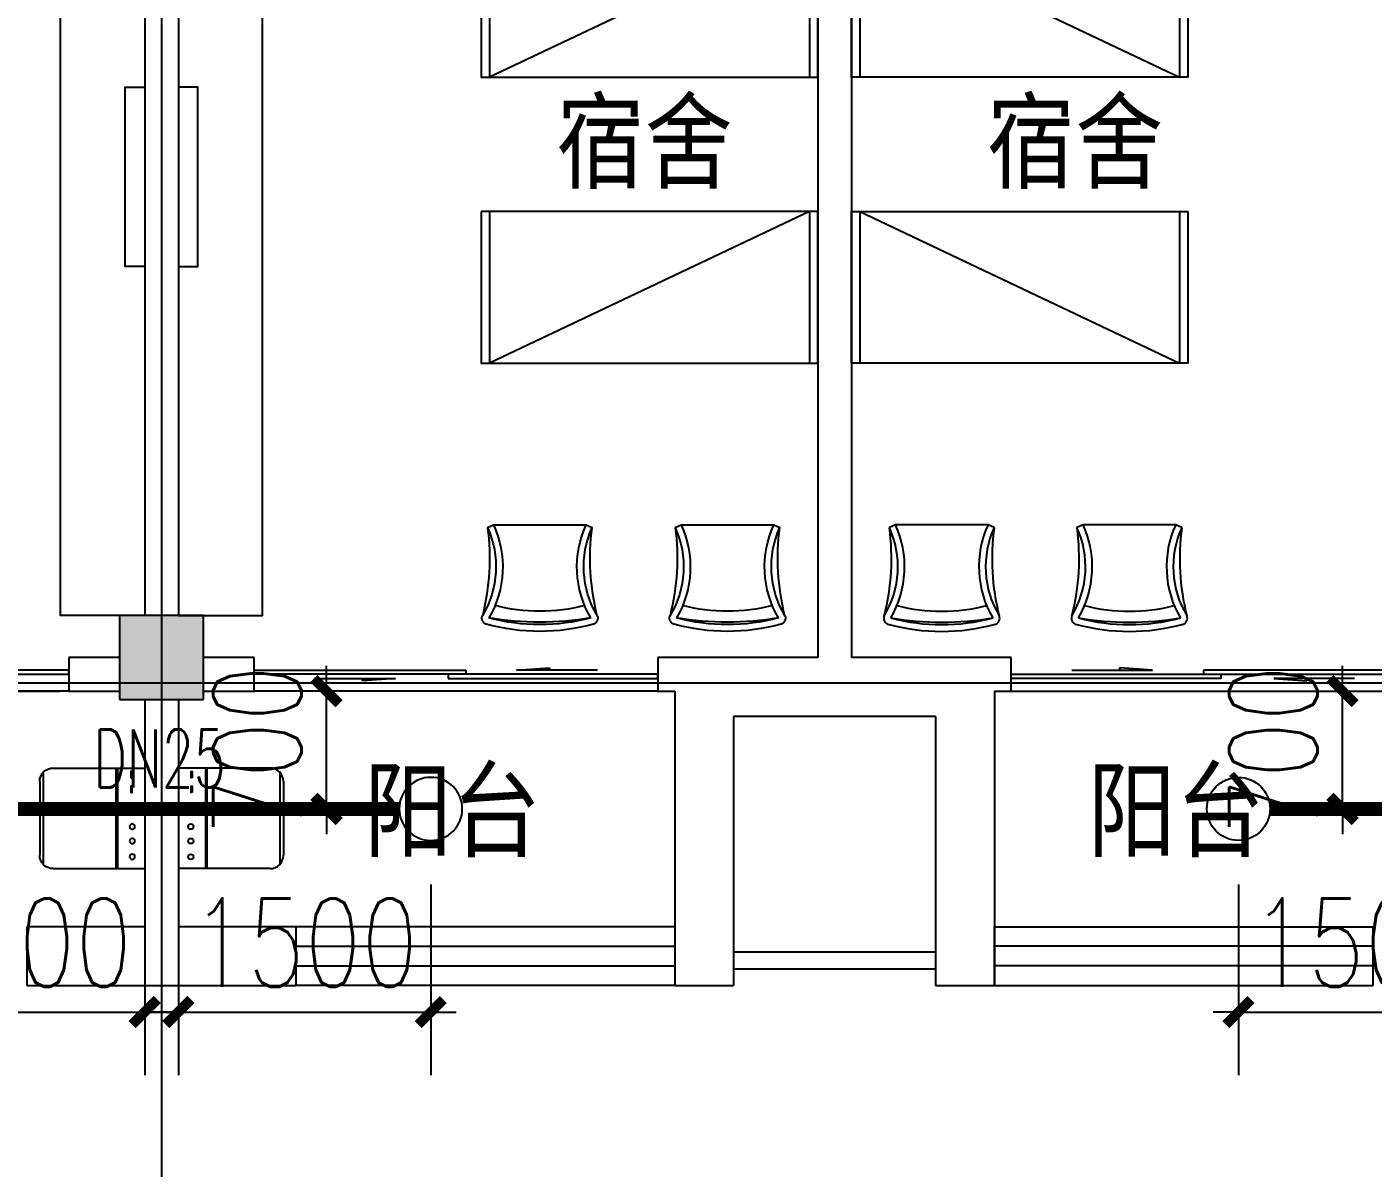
# Model space of a CAD drawing. Extents: x 0 to 2838408, y -923048 to 203859.
# Drawn here: x 2704463 to 2712463, y -410060 to -403277 of the extents above; entities that cross this region are included whole.
import ezdxf

# ---------------------------------------------------------------- set-up
doc = ezdxf.new("R2010")
doc.units = 0
doc.header["$LTSCALE"] = 1000
for name, color, linetype in [('A-Fixt', 81, 'Continuous'), ('COLUMN', 9, 'Continuous'), ('DOTE', 8, 'Continuous'), ('E2-栏杆', 92, 'Continuous'), ('EQUIP_喷头', 7, 'Continuous'), ('PIPE-喷淋', 6, 'Continuous'), ('PUB_HATCH', 8, 'Continuous'), ('PUB_TEXT', 7, 'Continuous'), ('TEXT_喷淋', 7, 'Continuous'), ('TWT_DIM', 3, 'Continuous'), ('WALL', 9, 'Continuous'), ('WINDOW', 4, 'Continuous'), ('XREF', 8, 'Continuous'), ('配景', 3, 'Continuous')]:
    doc.layers.add(name, color=color, linetype=linetype)
doc.styles.add('_TCH_DIM_T3', font='SIMPLEX', dxfattribs={"width": 0.75, "bigfont": 'HZTXT'})
doc.styles.add('_TWT_PIPEDN', font='SIMPLEX', dxfattribs={"width": 0.8, "height": 2.3, "bigfont": 'HZTXT'})
doc.styles.get("Standard").update_dxf_attribs({"font": 'geniso.shx', "bigfont": 'hztxt.shx'})
doc.dimstyles.new('_TWT_ARCH&&150', dxfattribs={"dimtxt": 525, "dimasz": 150, "dimexe": 375, "dimexo": 450, "dimgap": 150, "dimtad": 1, "dimdec": 0, "dimzin": 0, "dimdsep": 46, "dimtxsty": '_TCH_DIM_T3', "dimblk": 'ARCHTICK', "dimcen": 0.09, "dimclrt": 7, "dimazin": 2, "dimtfac": 1, "dimtdec": 0, "dimtix": 1, "dimtmove": 2, "dimatfit": 3, "dimfxl": 1, "dimtolj": 1, "dimtzin": 0, "dimarcsym": 0})

# ---------------------------------------------------------------- blocks, each defined once
blk = doc.blocks.new('单人床')
at = {"layer": 'A-Fixt'}
for p, q in [((47773.8, 13973.4), (48673.8, 13973.4)), ((47773.8, 12073.4), (48673.8, 13973.4)), ((47773.8, 12073.4), (48673.8, 12073.4))]:
    blk.add_line(p, q, dxfattribs=at)
blk.add_lwpolyline([(47773.8, 14023.4), (48673.8, 14023.4), (48673.8, 12023.4), (47773.8, 12023.4), (47773.8, 14023.4)], dxfattribs=at)
blk = doc.blocks.new('CH_AP01')
for p, q in [((-311.4, 16.6), (-275, 0)), ((-275, 0), (275, 0)), ((275, 0), (311.4, 16.6))]:
    blk.add_line(p, q)
for centre, radius, start, end in [((-306.8, 555.3), 37.8, 100.18588, 202.83587), ((0, -578.9), 1212.6, 74.71041, 105.28959), ((0, -578.9), 1172.6, 75.02868, 104.97132), ((0, -1278.1), 1856.9, 80.61099, 99.38901), ((306.8, 555.3), 37.8, 337.16413, 79.81412), ((-1658.4, 201.9), 1359.7, 352.16586, 14.42826), ((-823.7, 250), 562.9, 335.50378, 31.09034), ((-823.7, 250), 602.9, 335.50378, 30.26909), ((0, -578.9), 1092.6, 75.87672, 104.12328), ((823.7, 250), 602.9, 149.73091, 204.49622), ((823.7, 250), 562.9, 148.90966, 204.49622), ((1658.4, 201.9), 1359.7, 165.57174, 187.83414)]:
    blk.add_arc(centre, radius, start, end)
blk = doc.blocks.new('A$C61295E98')
at = {"color": 3}
for p, q in [((544, 597.9), (0, 597.9)), ((0, 597.9), (0, 0)), ((161.4, 597.9), (161.4, 0)), ((170.4, 0.2), (170.4, 597.6)), ((602.7, 572.2), (602.7, 25.6)), ((624, 517.9), (624, 80)), ((544, 0), (0, 0))]:
    blk.add_line(p, q, dxfattribs=at)
for points in [[(81.8, 540.3), (75.3, 540.3), (75.3, 576.8), (81.8, 576.8)], [(81.8, 453.1), (75.3, 453.1), (75.3, 489.6), (81.8, 489.6)], [(81.8, 352.9), (75.3, 352.9), (75.3, 389.4), (81.8, 389.4)]]:
    blk.add_lwpolyline(points, close=True, dxfattribs=at)
for centre in [(74, 250.1), (74, 164.2), (74, 70.5)]:
    blk.add_circle(centre, 15.7, dxfattribs=at)
for centre, start, end in [((544, 517.9), 360, 90), ((544, 80), 270, 0)]:
    blk.add_arc(centre, 80, start, end, dxfattribs=at)
blk = doc.blocks.new('宿舍')
at = {"layer": 'A-Fixt'}
for p, q in [((47853.8, 13801.7), (48353.8, 15701.7)), ((48353.8, 13801.7), (47853.8, 15701.7)), ((47853.8, 13801.7), (48353.8, 13801.7))]:
    blk.add_line(p, q, dxfattribs=at)
for points in [[(47853.8, 8601.7), (48353.8, 8601.7), (48353.8, 15701.7), (47853.8, 15701.7)], [(47853.8, 10676.1), (47970.5, 10676.1), (47970.5, 11742.6), (47853.8, 11742.6)]]:
    blk.add_lwpolyline(points, close=True, dxfattribs=at)
at = {"xscale": -1, "rotation": 90}
for p in [(63677.2, 60475.5), (63677.2, 58775.5)]:
    blk.add_blockref('单人床', p, dxfattribs=at)
at = {"layer": 'A-Fixt', "xscale": -1, "rotation": 180}
for p in [(50002, 9140.5), (51117.2, 9140.5)]:
    blk.add_blockref('CH_AP01', p, dxfattribs=at)
at = {"layer": '配景', "color": 252}
blk.add_blockref('A$C61295E98', (47853.8, 7096.6), dxfattribs=at)
blk = doc.blocks.new('$DorLib2D$00000131')
at = {"color": 0, "linetype": 'Continuous'}
for p, q in [((0.15, 0.125), (0.2319, 0.1973)), ((0.2319, 0.1973), (0.2319, 0.125)), ((-0.5, 0.125), (-0.5, 0)), ((0.0192, 0.125), (-0.5, 0.125)), ((0.0192, 0), (0.0192, 0.125)), ((0.35, 0.125), (0.15, 0.125)), ((-0.5, 0), (0.0192, 0)), ((-0.024, 0), (0.5, 0)), ((-0.024, -0.125), (-0.024, 0)), ((0.5, 0), (0.5, -0.125)), ((-0.35, -0.125), (-0.15, -0.125)), ((-0.2319, -0.1973), (-0.2319, -0.125)), ((-0.15, -0.125), (-0.2319, -0.1973)), ((0.5, -0.125), (-0.024, -0.125))]:
    blk.add_line(p, q, dxfattribs=at)
blk = doc.blocks.new('$WINLIB2D$00000001')
at = {"color": 0}
for points in [[(-0.5, 0.5), (-0.5, -0.5)], [(-0.5, 0.5), (0.5, 0.5)], [(0.5, -0.5), (0.5, 0.5)], [(0.5, 0.1667), (-0.5, 0.1667)], [(0.5, -0.1667), (-0.5, -0.1667)], [(-0.5, -0.5), (0.5, -0.5)]]:
    blk.add_lwpolyline(points, dxfattribs=at)
blk = doc.blocks.new('2F1')
at = {"layer": 'PUB_HATCH'}
blk.add_hatch(color=256, dxfattribs=at).paths.add_polyline_path([(2368966.7, -407275.2), (2369466.7, -407275.2), (2369466.7, -406775.2), (2368966.7, -406775.2)])
at = {"layer": 'COLUMN'}
for p, q in [((2369466.7, -406775.2), (2368966.7, -406775.2)), ((2368966.7, -406775.2), (2368966.7, -407275.2)), ((2369466.7, -407275.2), (2369466.7, -406775.2)), ((2368966.7, -407275.2), (2369466.7, -407275.2))]:
    blk.add_line(p, q, dxfattribs=at)
at = {"layer": 'DOTE'}
for p, q in [((2369216.7, -327575.2), (2369216.7, -410775.2)), ((2343216.7, -407175.2), (2453916.7, -407175.2)), ((2343216.7, -407175.2), (2453916.7, -407175.2))]:
    blk.add_line(p, q, dxfattribs=at)
at = {"layer": 'E2-栏杆'}
for points in [[(2372616.7, -408775.2), (2373816.7, -408775.2)], [(2372616.7, -408875.2), (2373816.7, -408875.2)]]:
    blk.add_lwpolyline(points, dxfattribs=at)
at = {"layer": 'WALL'}
for p, q in [((2369116.7, -402075.2), (2369116.7, -406775.2)), ((2369316.7, -402075.2), (2369316.7, -406775.2)), ((2373116.7, -402075.2), (2373116.7, -407025.2)), ((2373316.7, -402075.2), (2373316.7, -407025.2)), ((2368966.7, -407025.2), (2368666.7, -407025.2)), ((2368666.7, -407025.2), (2368666.7, -407225.2)), ((2369766.7, -407025.2), (2369466.7, -407025.2)), ((2369766.7, -407225.2), (2369766.7, -407025.2)), ((2372516.7, -407025.2), (2372166.7, -407025.2)), ((2372166.7, -407025.2), (2372166.7, -407225.2)), ((2373116.7, -407025.2), (2372516.7, -407025.2)), ((2373916.7, -407025.2), (2373316.7, -407025.2)), ((2374266.7, -407025.2), (2373916.7, -407025.2)), ((2374266.7, -407225.2), (2374266.7, -407025.2)), ((2368666.7, -407225.2), (2368966.7, -407225.2)), ((2369116.7, -407275.2), (2369116.7, -408625.2)), ((2369316.7, -407275.2), (2369316.7, -408625.2)), ((2369466.7, -407225.2), (2369766.7, -407225.2)), ((2372166.7, -407225.2), (2372266.7, -407225.2)), ((2372266.7, -407225.2), (2372266.7, -408625.2)), ((2374166.7, -407225.2), (2374266.7, -407225.2)), ((2374166.7, -407225.2), (2374166.7, -408625.2)), ((2372616.7, -407375.2), (2372616.7, -408975.2)), ((2373216.7, -407375.2), (2372616.7, -407375.2)), ((2373816.7, -407375.2), (2373216.7, -407375.2)), ((2373816.7, -407375.2), (2373816.7, -408975.2)), ((2369116.7, -408625.2), (2368416.7, -408625.2)), ((2368416.7, -408625.2), (2368416.7, -408975.2)), ((2370016.7, -408625.2), (2369316.7, -408625.2)), ((2370016.7, -408975.2), (2370016.7, -408625.2)), ((2372266.7, -408625.2), (2372266.7, -408975.2)), ((2374166.7, -408975.2), (2374166.7, -408625.2)), ((2368416.7, -408975.2), (2369216.7, -408975.2)), ((2369216.7, -408975.2), (2370016.7, -408975.2)), ((2372266.7, -408975.2), (2372616.7, -408975.2)), ((2373816.7, -408975.2), (2374166.7, -408975.2))]:
    blk.add_line(p, q, dxfattribs=at)
at = {"layer": 'WINDOW'}
for p, q in [((2368666.7, -407225.2), (2366266.7, -407225.2)), ((2372166.7, -407225.2), (2369766.7, -407225.2)), ((2374266.7, -407225.2), (2376666.7, -407225.2))]:
    blk.add_line(p, q, dxfattribs=at)
at = {"xscale": -1, "rotation": 359.9999999999999}
for p in [(2416970.6, -415376.9), (2424970.6, -415376.9)]:
    blk.add_blockref('宿舍', p, dxfattribs=at)
blk.add_blockref('宿舍', (2321462.9, -415376.9))
at = {"layer": 'WINDOW'}
for name, p, xscale, yscale, zscale, rotation in [('$DorLib2D$00000131', (2367466.7, -407125.2), -2400, 200, -2400, 180), ('$DorLib2D$00000131', (2370966.7, -407125.2), 2400, 200, 2400, 180), ('$WINLIB2D$00000001', (2371141.7, -408800.2), 2249.999999993481, -350, 2249.999999993481, 179.999999999998)]:
    blk.add_blockref(name, p, dxfattribs=dict(at, xscale=xscale, yscale=yscale, zscale=zscale, rotation=rotation))
for name, p, xscale, yscale, zscale in [('$DorLib2D$00000131', (2375466.7, -407125.2), 2400, -200, 2400), ('$WINLIB2D$00000001', (2375291.7, -408800.2), 2249.999999993481, 350, 2249.999999993481)]:
    blk.add_blockref(name, p, dxfattribs=dict(at, xscale=xscale, yscale=yscale, zscale=zscale))
at = {"layer": 'PUB_TEXT'}
for s, p in [('宿舍', (2371562.1, -404239)), ('宿舍', (2374120.8, -404239)), ('阳台', (2370420, -408213.3)), ('阳台', (2374720.7, -408213.3))]:
    blk.add_text(s, height=525, dxfattribs=at).set_placement(p)
blk = doc.blocks.new('_ArchTick')
at = {"color": 0, "linetype": 'ByBlock', "const_width": 0.4}
blk.add_lwpolyline([(-0.5, -0.5), (0.5, 0.5)], dxfattribs=at)
blk = doc.blocks.new('*D1641')
at = {"layer": 'Defpoints', "color": 0, "linetype": 'ByBlock', "transparency": 16777216}
for p in [(2705362.5, -407925.2), (2706862.5, -407925.2), (2706862.5, -409132.7)]:
    blk.add_point(p, dxfattribs=at)
at = {"layer": 'TWT_DIM', "color": 0, "linetype": 'ByBlock', "lineweight": -2, "transparency": 16777216}
for p, q in [((2705362.5, -408375.2), (2705362.5, -409507.7)), ((2706862.5, -408375.2), (2706862.5, -409507.7)), ((2705362.5, -409132.7), (2705212.5, -409132.7)), ((2705362.5, -409132.7), (2706862.5, -409132.7)), ((2706862.5, -409132.7), (2707012.5, -409132.7))]:
    blk.add_line(p, q, dxfattribs=at)
at = {"layer": 'TWT_DIM', "color": 0, "linetype": 'ByBlock', "lineweight": -2, "transparency": 16777216, "xscale": 150, "yscale": 150, "zscale": 150}
blk.add_blockref('_ArchTick', (2705362.5, -409132.7), dxfattribs=at)
at = {"layer": 'TWT_DIM', "color": 0, "linetype": 'ByBlock', "lineweight": -2, "transparency": 16777216, "xscale": 150, "yscale": 150, "zscale": 150, "rotation": 180}
blk.add_blockref('_ArchTick', (2706862.5, -409132.7), dxfattribs=at)
at = {"layer": 'TWT_DIM', "color": 7, "linetype": 'ByBlock', "transparency": 16777216, "insert": (2706112.5, -408720.2), "char_height": 525, "attachment_point": 5, "style": '_TCH_DIM_T3'}
blk.add_mtext('\\A1;1500', dxfattribs=at)
blk = doc.blocks.new('*D1642')
at = {"layer": 'Defpoints', "color": 0, "linetype": 'ByBlock', "transparency": 16777216}
for p in [(2706243.5, -407225.2), (2706862.5, -407225.2), (2706862.5, -407925.2)]:
    blk.add_point(p, dxfattribs=at)
at = {"layer": 'TWT_DIM', "color": 0, "linetype": 'ByBlock', "lineweight": -2, "transparency": 16777216}
for p, q in [((2706243.5, -407225.2), (2706243.5, -407075.2)), ((2706412.5, -407225.2), (2705868.5, -407225.2)), ((2706243.5, -407925.2), (2706243.5, -407225.2)), ((2706412.5, -407925.2), (2705868.5, -407925.2)), ((2706243.5, -407925.2), (2706243.5, -408075.2))]:
    blk.add_line(p, q, dxfattribs=at)
at = {"layer": 'TWT_DIM', "color": 0, "linetype": 'ByBlock', "lineweight": -2, "transparency": 16777216, "xscale": 150, "yscale": 150, "zscale": 150}
for p, rotation in [((2706243.5, -407225.2), 270), ((2706243.5, -407925.2), 90)]:
    blk.add_blockref('_ArchTick', p, dxfattribs=dict(at, rotation=rotation))
at = {"layer": 'TWT_DIM', "color": 7, "linetype": 'ByBlock', "transparency": 16777216, "insert": (2705831, -407575.2), "char_height": 525, "attachment_point": 5, "rotation": 90, "style": '_TCH_DIM_T3'}
blk.add_mtext('\\A1;700', dxfattribs=at)
blk = doc.blocks.new('*D1676')
at = {"layer": 'Defpoints', "color": 0, "linetype": 'ByBlock', "transparency": 16777216}
for p in [(2711662.5, -407925.2), (2713162.5, -407925.2), (2713162.5, -409132.7)]:
    blk.add_point(p, dxfattribs=at)
at = {"layer": 'TWT_DIM', "color": 0, "linetype": 'ByBlock', "lineweight": -2, "transparency": 16777216}
for p, q in [((2711662.5, -408375.2), (2711662.5, -409507.7)), ((2713162.5, -408375.2), (2713162.5, -409507.7)), ((2711662.5, -409132.7), (2711512.5, -409132.7)), ((2711662.5, -409132.7), (2713162.5, -409132.7)), ((2713162.5, -409132.7), (2713312.5, -409132.7))]:
    blk.add_line(p, q, dxfattribs=at)
at = {"layer": 'TWT_DIM', "color": 0, "linetype": 'ByBlock', "lineweight": -2, "transparency": 16777216, "xscale": 150, "yscale": 150, "zscale": 150}
blk.add_blockref('_ArchTick', (2711662.5, -409132.7), dxfattribs=at)
at = {"layer": 'TWT_DIM', "color": 0, "linetype": 'ByBlock', "lineweight": -2, "transparency": 16777216, "xscale": 150, "yscale": 150, "zscale": 150, "rotation": 180}
blk.add_blockref('_ArchTick', (2713162.5, -409132.7), dxfattribs=at)
at = {"layer": 'TWT_DIM', "color": 7, "linetype": 'ByBlock', "transparency": 16777216, "insert": (2712412.5, -408720.2), "char_height": 525, "attachment_point": 5, "style": '_TCH_DIM_T3'}
blk.add_mtext('\\A1;1500', dxfattribs=at)
blk = doc.blocks.new('*D1677')
at = {"layer": 'Defpoints', "color": 0, "linetype": 'ByBlock', "transparency": 16777216}
for p in [(2711662.5, -407225.2), (2712281.5, -407225.2), (2711662.5, -407925.2)]:
    blk.add_point(p, dxfattribs=at)
at = {"layer": 'TWT_DIM', "color": 0, "linetype": 'ByBlock', "lineweight": -2, "transparency": 16777216}
for p, q in [((2712281.5, -407225.2), (2712281.5, -407075.2)), ((2712112.5, -407225.2), (2712656.5, -407225.2)), ((2712281.5, -407925.2), (2712281.5, -407225.2)), ((2712112.5, -407925.2), (2712656.5, -407925.2)), ((2712281.5, -407925.2), (2712281.5, -408075.2))]:
    blk.add_line(p, q, dxfattribs=at)
at = {"layer": 'TWT_DIM', "color": 0, "linetype": 'ByBlock', "lineweight": -2, "transparency": 16777216, "xscale": 150, "yscale": 150, "zscale": 150}
for p, rotation in [((2712281.5, -407225.2), 270), ((2712281.5, -407925.2), 90)]:
    blk.add_blockref('_ArchTick', p, dxfattribs=dict(at, rotation=rotation))
at = {"layer": 'TWT_DIM', "color": 7, "linetype": 'ByBlock', "transparency": 16777216, "insert": (2711869, -407575.2), "char_height": 525, "attachment_point": 5, "rotation": 90, "style": '_TCH_DIM_T3'}
blk.add_mtext('\\A1;700', dxfattribs=at)
blk = doc.blocks.new('*D1686')
at = {"layer": 'Defpoints', "color": 0, "linetype": 'ByBlock', "transparency": 16777216}
for p in [(2703662.5, -407925.2), (2705162.5, -407925.2), (2705162.5, -409132.7)]:
    blk.add_point(p, dxfattribs=at)
at = {"layer": 'TWT_DIM', "color": 0, "linetype": 'ByBlock', "lineweight": -2, "transparency": 16777216}
for p, q in [((2703662.5, -408375.2), (2703662.5, -409507.7)), ((2705162.5, -408375.2), (2705162.5, -409507.7)), ((2703662.5, -409132.7), (2703512.5, -409132.7)), ((2703662.5, -409132.7), (2705162.5, -409132.7)), ((2705162.5, -409132.7), (2705312.5, -409132.7))]:
    blk.add_line(p, q, dxfattribs=at)
at = {"layer": 'TWT_DIM', "color": 0, "linetype": 'ByBlock', "lineweight": -2, "transparency": 16777216, "xscale": 150, "yscale": 150, "zscale": 150}
blk.add_blockref('_ArchTick', (2703662.5, -409132.7), dxfattribs=at)
at = {"layer": 'TWT_DIM', "color": 0, "linetype": 'ByBlock', "lineweight": -2, "transparency": 16777216, "xscale": 150, "yscale": 150, "zscale": 150, "rotation": 180}
blk.add_blockref('_ArchTick', (2705162.5, -409132.7), dxfattribs=at)
at = {"layer": 'TWT_DIM', "color": 7, "linetype": 'ByBlock', "transparency": 16777216, "insert": (2704412.5, -408720.2), "char_height": 525, "attachment_point": 5, "style": '_TCH_DIM_T3'}
blk.add_mtext('\\A1;1500', dxfattribs=at)
blk = doc.blocks.new('*D1687')
at = {"layer": 'Defpoints', "color": 0, "linetype": 'ByBlock', "transparency": 16777216}
for p in [(2703662.5, -407225.2), (2704281.5, -407225.2), (2703662.5, -407925.2)]:
    blk.add_point(p, dxfattribs=at)
at = {"layer": 'TWT_DIM', "color": 0, "linetype": 'ByBlock', "lineweight": -2, "transparency": 16777216}
for p, q in [((2704281.5, -407225.2), (2704281.5, -407075.2)), ((2704112.5, -407225.2), (2704656.5, -407225.2)), ((2704281.5, -407925.2), (2704281.5, -407225.2)), ((2704112.5, -407925.2), (2704656.5, -407925.2)), ((2704281.5, -407925.2), (2704281.5, -408075.2))]:
    blk.add_line(p, q, dxfattribs=at)
at = {"layer": 'TWT_DIM', "color": 0, "linetype": 'ByBlock', "lineweight": -2, "transparency": 16777216, "xscale": 150, "yscale": 150, "zscale": 150}
for p, rotation in [((2704281.5, -407225.2), 270), ((2704281.5, -407925.2), 90)]:
    blk.add_blockref('_ArchTick', p, dxfattribs=dict(at, rotation=rotation))
at = {"layer": 'TWT_DIM', "color": 7, "linetype": 'ByBlock', "transparency": 16777216, "insert": (2703869, -407575.2), "char_height": 525, "attachment_point": 5, "rotation": 90, "style": '_TCH_DIM_T3'}
blk.add_mtext('\\A1;700', dxfattribs=at)
blk = doc.blocks.new('$TwtSys$00000125')
blk.add_circle((0, 0, 0), 1)

msp = doc.modelspace()

# ---------------------------------------------------------------- linework, layer by layer
at = {"layer": 'PIPE-喷淋', "linetype": 'ByBlock', "ltscale": 1.5, "const_width": 82.5}
for points in [[(2703850, -407925.2), (2706675, -407925.2)], [(2711850, -407925.2), (2714675, -407925.2)]]:
    msp.add_lwpolyline(points, dxfattribs=at)

# ---------------------------------------------------------------- block references
at = {"layer": 'EQUIP_喷头', "linetype": 'ByBlock', "xscale": 187.5, "yscale": -187.5, "zscale": 187.5}
msp.add_blockref('$TwtSys$00000125', (2706862.5, -407925.2), dxfattribs=at)
at = {"layer": 'EQUIP_喷头', "linetype": 'ByBlock', "xscale": 187.5, "yscale": 187.5, "zscale": 187.5, "rotation": 180}
msp.add_blockref('$TwtSys$00000125', (2711662.5, -407925.2), dxfattribs=at)
at = {"layer": 'XREF'}
msp.add_blockref('2F1', (336045.8, 0), dxfattribs=at)

# ---------------------------------------------------------------- texts
at = {"layer": 'TEXT_喷淋', "color": 251, "linetype": 'ByBlock', "style": '_TWT_PIPEDN', "width": 0.64}
msp.add_text('DN25', height=345, dxfattribs=at).set_placement((2704857.7, -407797.7))

# ---------------------------------------------------------------- dimensions: what is measured, and where the dimension line sits
at = {"layer": 'TWT_DIM', "linetype": 'ByBlock'}
for p1, p2, distance, picture, middle in [((2703662.5, -407925.2), (2703662.5, -407225.2), -619, '*D1687', (2703869, -407575.2)), ((2706862.5, -407925.2), (2706862.5, -407225.2), 619, '*D1642', (2705831, -407575.2)), ((2711662.5, -407925.2), (2711662.5, -407225.2), -619, '*D1677', (2711869, -407575.2)), ((2703662.5, -407925.2), (2705162.5, -407925.2), -1207.4, '*D1686', (2704412.5, -408720.2)), ((2705362.5, -407925.2), (2706862.5, -407925.2), -1207.4, '*D1641', (2706112.5, -408720.2)), ((2711662.5, -407925.2), (2713162.5, -407925.2), -1207.4, '*D1676', (2712412.5, -408720.2))]:
    dim = msp.add_aligned_dim(p1=p1, p2=p2, distance=distance, dimstyle='_TWT_ARCH&&150', dxfattribs=at)
    dim.commit()
    dim.dimension.update_dxf_attribs({"geometry": picture, "text_midpoint": middle})

doc.saveas('drawing.dxf')
